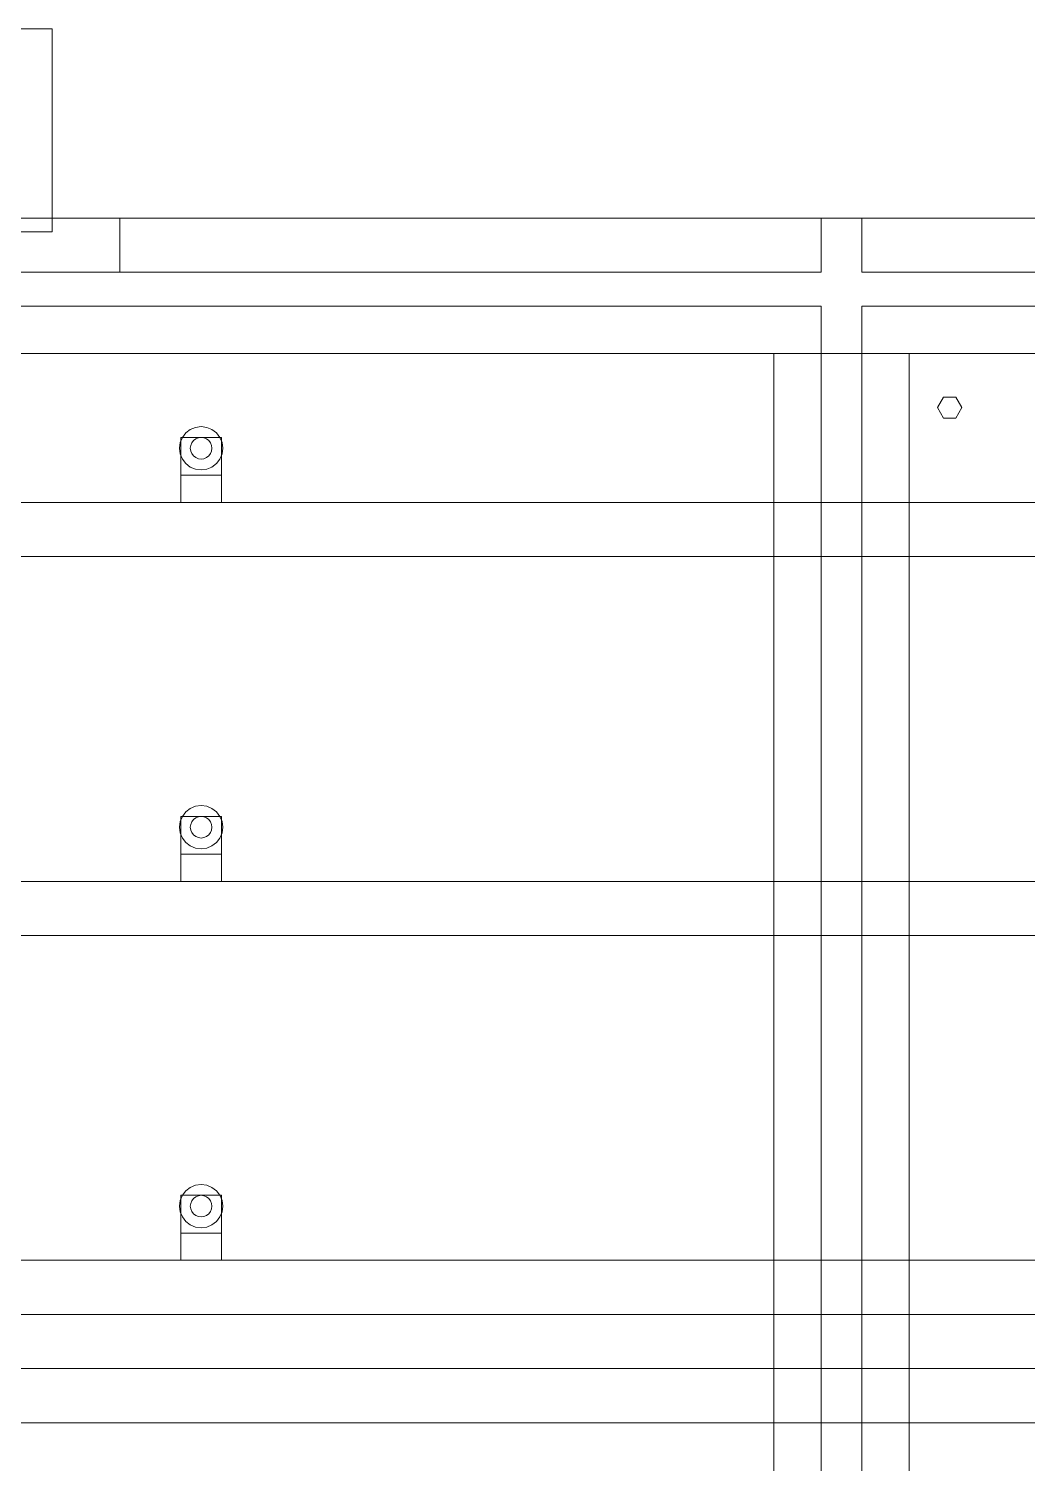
# Model space of a CAD drawing. Header units: millimetres. Extents: x -191664 to 191490, y -197311 to 10263.
# Drawn here: x 40450 to 41188, y 2080 to 3140 of the extents above; entities that cross this region are included whole.
import ezdxf

# ---------------------------------------------------------------- set-up
doc = ezdxf.new("R2010")
doc.units = ezdxf.units.MM
doc.layers.add('lateral_secador', color=7, linetype='Continuous', lineweight=0)

msp = doc.modelspace()

# ---------------------------------------------------------------- linework, layer by layer
at = {"layer": 'lateral_secador', "color": 253, "true_color": 0xa6b3ba}
for p, q in [((36967.12, 3140), (40467.12, 3140)), ((40467.12, 2990), (40467.12, 3140)), ((36967.12, 2990), (40467.12, 2990))]:
    msp.add_line(p, q, dxfattribs=at)
at = {"layer": 'lateral_secador', "color": 251, "true_color": 0x536a64}
for p, q in [((37717.12, 3000), (57717.12, 3000)), ((37717.12, 2900), (57717.12, 2900)), ((41000.45, 2900), (41100.45, 2900)), ((41000.45, 2900), (41000.45, 650)), ((41100.45, 650), (41100.45, 2900)), ((37717.12, 2110), (57717.12, 2110))]:
    msp.add_line(p, q, dxfattribs=at)
at = {"layer": 'lateral_secador', "color": 9, "true_color": 0xb8c6c1}
for p, q in [((39117.12, 3000), (40517.12, 3000)), ((40517.12, 3000), (41035.45, 3000)), ((40517.12, 3000), (40517.12, 2960)), ((41035.45, 2960), (41035.45, 3000)), ((41065.45, 3000), (42702.12, 3000)), ((41065.45, 3000), (41065.45, 2960)), ((39117.12, 2960), (40517.12, 2960)), ((40517.12, 2960), (41035.45, 2960)), ((41065.45, 2960), (42702.12, 2960))]:
    msp.add_line(p, q, dxfattribs=at)
at = {"layer": 'lateral_secador', "color": 254, "true_color": 0xd8e0dc}
for p, q in [((39398.78, 2935), (41035.45, 2935)), ((41035.45, 665), (41035.45, 2935)), ((41065.45, 2935), (42702.12, 2935)), ((41065.45, 2935), (41065.45, 665)), ((38717.12, 2150), (41717.12, 2150))]:
    msp.add_line(p, q, dxfattribs=at)
at = {"layer": 'lateral_secador', "color": 253, "true_color": 0x9fadb2}
msp.add_line((41065.45, 2935), (41517.12, 2935), dxfattribs=at)
at = {"layer": 'lateral_secador', "color": 43, "true_color": 0xe7bf45}
for p, q in [((41121.45, 2860), (41125.95, 2867.79)), ((41125.95, 2867.79), (41134.95, 2867.79)), ((41134.95, 2867.79), (41139.45, 2860)), ((41125.95, 2852.21), (41121.45, 2860)), ((41134.95, 2852.21), (41125.95, 2852.21)), ((41139.45, 2860), (41134.95, 2852.21))]:
    msp.add_line(p, q, dxfattribs=at)
at = {"layer": 'lateral_secador', "color": 253, "true_color": 0xa4b0b5}
for p, q in [((40565.8, 2841.31), (40563.26, 2838)), ((40569.12, 2843.86), (40565.8, 2841.31)), ((40572.97, 2845.45), (40569.12, 2843.86)), ((40577.12, 2846), (40572.97, 2845.45)), ((40581.26, 2845.45), (40577.12, 2846)), ((40585.12, 2843.86), (40581.26, 2845.45)), ((40588.43, 2841.31), (40585.12, 2843.86)), ((40590.97, 2838), (40588.43, 2841.31)), ((40561.66, 2834.14), (40561.12, 2830)), ((40563.26, 2838), (40561.66, 2834.14)), ((40569.39, 2832.07), (40569.12, 2830)), ((40570.19, 2834), (40569.39, 2832.07)), ((40571.46, 2835.66), (40570.19, 2834)), ((40573.12, 2836.93), (40571.46, 2835.66)), ((40575.05, 2837.73), (40573.12, 2836.93)), ((40577.12, 2838), (40575.05, 2837.73)), ((40579.19, 2837.73), (40577.12, 2838)), ((40581.12, 2836.93), (40579.19, 2837.73)), ((40582.77, 2835.66), (40581.12, 2836.93)), ((40584.04, 2834), (40582.77, 2835.66)), ((40584.84, 2832.07), (40584.04, 2834)), ((40585.12, 2830), (40584.84, 2832.07)), ((40592.57, 2834.14), (40590.97, 2838)), ((40593.12, 2830), (40592.57, 2834.14)), ((40561.12, 2830), (40561.66, 2825.86)), ((40561.66, 2825.86), (40563.26, 2822)), ((40563.26, 2822), (40565.8, 2818.69)), ((40569.12, 2830), (40569.39, 2827.93)), ((40569.39, 2827.93), (40570.19, 2826)), ((40570.19, 2826), (40571.46, 2824.34)), ((40571.46, 2824.34), (40573.12, 2823.07)), ((40573.12, 2823.07), (40575.05, 2822.27)), ((40575.05, 2822.27), (40577.12, 2822)), ((40577.12, 2822), (40579.19, 2822.27)), ((40579.19, 2822.27), (40581.12, 2823.07)), ((40581.12, 2823.07), (40582.77, 2824.34)), ((40582.77, 2824.34), (40584.04, 2826)), ((40584.04, 2826), (40584.84, 2827.93)), ((40584.84, 2827.93), (40585.12, 2830)), ((40588.43, 2818.69), (40590.97, 2822)), ((40590.97, 2822), (40592.57, 2825.86)), ((40592.57, 2825.86), (40593.12, 2830)), ((40565.8, 2818.69), (40569.12, 2816.14)), ((40569.12, 2816.14), (40572.97, 2814.55)), ((40572.97, 2814.55), (40577.12, 2814)), ((40577.12, 2814), (40581.26, 2814.55)), ((40581.26, 2814.55), (40585.12, 2816.14)), ((40585.12, 2816.14), (40588.43, 2818.69)), ((40572.97, 2565.45), (40569.12, 2563.86)), ((40577.12, 2566), (40572.97, 2565.45)), ((40581.26, 2565.45), (40577.12, 2566)), ((40585.12, 2563.86), (40581.26, 2565.45)), ((40563.26, 2558), (40561.66, 2554.14)), ((40565.8, 2561.31), (40563.26, 2558)), ((40569.12, 2563.86), (40565.8, 2561.31)), ((40571.46, 2555.66), (40570.19, 2554)), ((40573.12, 2556.93), (40571.46, 2555.66)), ((40575.05, 2557.73), (40573.12, 2556.93)), ((40577.12, 2558), (40575.05, 2557.73)), ((40579.19, 2557.73), (40577.12, 2558)), ((40581.12, 2556.93), (40579.19, 2557.73)), ((40582.77, 2555.66), (40581.12, 2556.93)), ((40584.04, 2554), (40582.77, 2555.66)), ((40588.43, 2561.31), (40585.12, 2563.86)), ((40590.97, 2558), (40588.43, 2561.31)), ((40592.57, 2554.14), (40590.97, 2558)), ((40561.66, 2554.14), (40561.12, 2550)), ((40561.12, 2550), (40561.66, 2545.86)), ((40561.66, 2545.86), (40563.26, 2542)), ((40569.39, 2552.07), (40569.12, 2550)), ((40569.12, 2550), (40569.39, 2547.93)), ((40570.19, 2554), (40569.39, 2552.07)), ((40569.39, 2547.93), (40570.19, 2546)), ((40570.19, 2546), (40571.46, 2544.34)), ((40571.46, 2544.34), (40573.12, 2543.07)), ((40581.12, 2543.07), (40582.77, 2544.34)), ((40582.77, 2544.34), (40584.04, 2546)), ((40584.84, 2552.07), (40584.04, 2554)), ((40584.04, 2546), (40584.84, 2547.93)), ((40585.12, 2550), (40584.84, 2552.07)), ((40584.84, 2547.93), (40585.12, 2550)), ((40590.97, 2542), (40592.57, 2545.86)), ((40593.12, 2550), (40592.57, 2554.14)), ((40592.57, 2545.86), (40593.12, 2550)), ((40563.26, 2542), (40565.8, 2538.69)), ((40565.8, 2538.69), (40569.12, 2536.14)), ((40569.12, 2536.14), (40572.97, 2534.55)), ((40572.97, 2534.55), (40577.12, 2534)), ((40573.12, 2543.07), (40575.05, 2542.27)), ((40575.05, 2542.27), (40577.12, 2542)), ((40577.12, 2542), (40579.19, 2542.27)), ((40577.12, 2534), (40581.26, 2534.55)), ((40579.19, 2542.27), (40581.12, 2543.07)), ((40581.26, 2534.55), (40585.12, 2536.14)), ((40585.12, 2536.14), (40588.43, 2538.69)), ((40588.43, 2538.69), (40590.97, 2542)), ((40565.8, 2281.31), (40563.26, 2278)), ((40569.12, 2283.86), (40565.8, 2281.31)), ((40572.97, 2285.45), (40569.12, 2283.86)), ((40577.12, 2286), (40572.97, 2285.45)), ((40581.26, 2285.45), (40577.12, 2286)), ((40585.12, 2283.86), (40581.26, 2285.45)), ((40588.43, 2281.31), (40585.12, 2283.86)), ((40590.97, 2278), (40588.43, 2281.31)), ((40561.66, 2274.14), (40561.12, 2270)), ((40561.12, 2270), (40561.66, 2265.86)), ((40563.26, 2278), (40561.66, 2274.14)), ((40569.39, 2272.07), (40569.12, 2270)), ((40569.12, 2270), (40569.39, 2267.93)), ((40570.19, 2274), (40569.39, 2272.07)), ((40571.46, 2275.66), (40570.19, 2274)), ((40573.12, 2276.93), (40571.46, 2275.66)), ((40575.05, 2277.73), (40573.12, 2276.93)), ((40577.12, 2278), (40575.05, 2277.73)), ((40579.19, 2277.73), (40577.12, 2278)), ((40581.12, 2276.93), (40579.19, 2277.73)), ((40582.77, 2275.66), (40581.12, 2276.93)), ((40584.04, 2274), (40582.77, 2275.66)), ((40584.84, 2272.07), (40584.04, 2274)), ((40585.12, 2270), (40584.84, 2272.07)), ((40584.84, 2267.93), (40585.12, 2270)), ((40592.57, 2274.14), (40590.97, 2278)), ((40593.12, 2270), (40592.57, 2274.14)), ((40592.57, 2265.86), (40593.12, 2270)), ((40561.66, 2265.86), (40563.26, 2262)), ((40563.26, 2262), (40565.8, 2258.69)), ((40565.8, 2258.69), (40569.12, 2256.14)), ((40569.39, 2267.93), (40570.19, 2266)), ((40570.19, 2266), (40571.46, 2264.34)), ((40571.46, 2264.34), (40573.12, 2263.07)), ((40573.12, 2263.07), (40575.05, 2262.27)), ((40575.05, 2262.27), (40577.12, 2262)), ((40577.12, 2262), (40579.19, 2262.27)), ((40579.19, 2262.27), (40581.12, 2263.07)), ((40581.12, 2263.07), (40582.77, 2264.34)), ((40582.77, 2264.34), (40584.04, 2266)), ((40584.04, 2266), (40584.84, 2267.93)), ((40585.12, 2256.14), (40588.43, 2258.69)), ((40588.43, 2258.69), (40590.97, 2262)), ((40590.97, 2262), (40592.57, 2265.86)), ((40569.12, 2256.14), (40572.97, 2254.55)), ((40572.97, 2254.55), (40577.12, 2254)), ((40577.12, 2254), (40581.26, 2254.55)), ((40581.26, 2254.55), (40585.12, 2256.14))]:
    msp.add_line(p, q, dxfattribs=at)
at = {"layer": 'lateral_secador', "color": 8, "true_color": 0x617680}
for p, q in [((40562.12, 2838), (40592.12, 2838)), ((40562.12, 2838), (40562.12, 2810)), ((40592.12, 2810), (40592.12, 2838)), ((40562.12, 2810), (40592.12, 2810)), ((40562.12, 2810), (40562.12, 2790)), ((40592.12, 2790), (40592.12, 2810)), ((38067.12, 2790), (57367.12, 2790)), ((40562.12, 2790), (40592.12, 2790)), ((38067.12, 2750), (57367.12, 2750)), ((40562.12, 2558), (40592.12, 2558)), ((40562.12, 2558), (40562.12, 2530)), ((40592.12, 2530), (40592.12, 2558)), ((40562.12, 2530), (40592.12, 2530)), ((40562.12, 2530), (40562.12, 2510)), ((40592.12, 2510), (40592.12, 2530)), ((38067.12, 2510), (57367.12, 2510)), ((40562.12, 2510), (40592.12, 2510)), ((38067.12, 2470), (57367.12, 2470)), ((40562.12, 2278), (40592.12, 2278)), ((40562.12, 2278), (40562.12, 2250)), ((40592.12, 2250), (40592.12, 2278)), ((40562.12, 2250), (40592.12, 2250)), ((40562.12, 2250), (40562.12, 2230)), ((40592.12, 2230), (40592.12, 2250)), ((38067.12, 2230), (57367.12, 2230)), ((40562.12, 2230), (40592.12, 2230)), ((38067.12, 2190), (57367.12, 2190))]:
    msp.add_line(p, q, dxfattribs=at)

doc.saveas('drawing.dxf')
